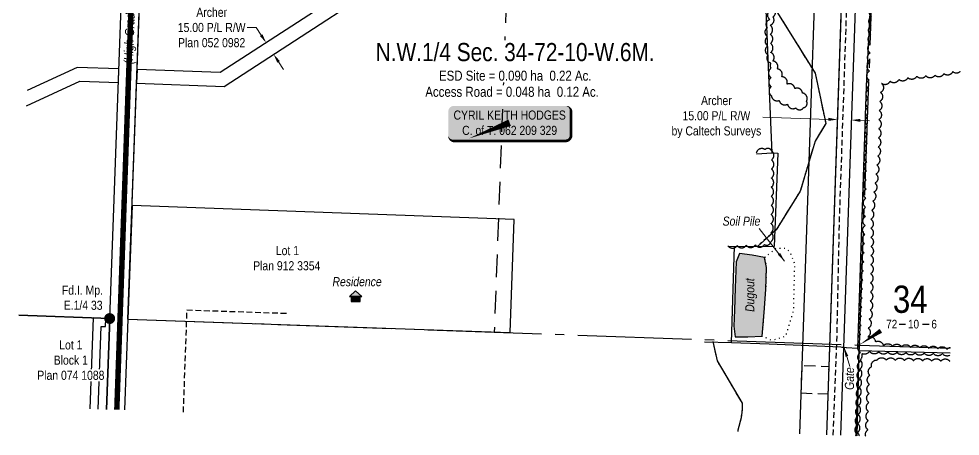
# Model space of a CAD drawing. Extents: x 342350 to 345869, y 6127530 to 6133698.
# Drawn here: x 343539 to 344574, y 6128539 to 6128998 of the extents above; entities that cross this region are included whole.
import ezdxf
from ezdxf.enums import TextEntityAlignment as Align

# ---------------------------------------------------------------- set-up
doc = ezdxf.new("R2010")
doc.units = 0
doc.header["$LTSCALE"] = 5
doc.header["$PDSIZE"] = 0.5
for name, pattern in [('0', [1, 1, 0]), ('foc-ACCESSROAD', [3.75, 2.5, -1.25]), ('foc-LSD', [8, 5, -3]), ('foc-QUARTERLINE', [33, 25, -3, 2, -3]), ('foc-TOPO', [1, 0.2, -0.8]), ('foc-TOPO-ephemeral', [6.25, 3.125, -0.625, 0.625, -0.625, 0.625, -0.625]), ('UG_PIPE', [1.875, 1.25, -0.625])]:
    doc.linetypes.add(name, pattern=pattern)
doc.layers.get('Defpoints').update_dxf_attribs({"color": 9})
for name, color, linetype in [('10', 1, 'Continuous'), ('9', 3, 'Continuous'), ('AS-FENCE', 48, 'foc-FENCE'), ('AS-OWNER', 7, 'Continuous'), ('AS-PIPE-UG', 44, 'UG_PIPE'), ('AS-POWER', 104, 'foc-POWER'), ('AS-RESIDENCE', 14, 'Continuous'), ('AS-ROADS', 254, 'Continuous'), ('C-RW', 13, 'Continuous'), ('C-SYMBOL', 7, 'Continuous'), ('C-WS', 13, 'foc-ACCESSROAD'), ('F-RW', 190, 'Continuous'), ('L-AREAREQUIRED', 7, 'Continuous'), ('L-AREAWORK', 5, 'Continuous'), ('L-MON', 1, 'Continuous'), ('L-QSEC', 8, 'foc-QUARTERLINE'), ('L-SEC', 7, 'Continuous'), ('L-SECLBL', 7, 'Continuous'), ('L-SECTION-LSD', 7, 'foc-LSD'), ('L-TITLEDB', 4, 'Continuous'), ('T-BUSH', 110, '0'), ('T-DRAW', 143, 'foc-TOPO-ephemeral'), ('T-GENERAL', 48, 'foc-TOPO'), ('T-WATER', 160, 'Continuous'), ('T-WATER-H', 133, 'Continuous'), ('T-WATER-T', 170, 'Continuous')]:
    doc.layers.add(name, color=color, linetype=linetype)
doc.layers.add('F-RW-T', color=190, linetype='Continuous', lineweight=9)
doc.layers.add('T-TEXT', color=48, linetype='Continuous', lineweight=18)
doc.styles.add('100L', font='ARIALN.TTF', dxfattribs={"height": 11})
doc.styles.add('175L', font='ARIALN.TTF', dxfattribs={"height": 20})
doc.styles.add('80', font='ARIALN.TTF', dxfattribs={"height": 10})
doc.styles.add('80CG', font='ARIALN.TTF', dxfattribs={"height": 10})
doc.styles.add('80L', font='ARIALN.TTF', dxfattribs={"height": 10})
doc.styles.add('80LS', font='ARIALNI.TTF', dxfattribs={"height": 10})
doc.styles.add('foc-LtypeFont', font='ARIALN.TTF', dxfattribs={"height": 7.35})
doc.styles.add('SIMPLEX', font='ARIALN.TTF')
doc.linetypes.add('foc-FENCE', pattern='A,10,-1,["X",foc-LtypeFont,S=0.2,R=0,X=-0.625,Y=-0.75],-1.24', length=12.24)
doc.linetypes.add('foc-POWER', pattern='A,6,-1,["P",foc-LtypeFont,S=0.2,R=0,X=-0.625,Y=-0.75],-1.24,4', length=12.24)
doc.linetypes.add('foc-TOPO-flowdirection-NOLINE', pattern='A,0,[">",foc-LtypeFont,S=0.3,R=0,X=0,Y=-0.945],-20,[">",foc-LtypeFont,S=0.3,R=0,X=0,Y=-0.945],0', length=20)
doc.dimstyles.new('Compass 5 000', dxfattribs={"dimscale": 5, "dimtxt": 9, "dimasz": 2, "dimexe": 0.2, "dimexo": 0.0625, "dimgap": 0.5, "dimtad": 0, "dimtih": 1, "dimtoh": 1, "dimzin": 0, "dimdsep": 46, "dimtxsty": '80CG', "dimcen": 0.1, "dimse1": 1, "dimse2": 1, "dimclrd": 256, "dimclrt": 256, "dimaunit": 1, "dimadec": 4, "dimazin": 0, "dimtfac": 0.06, "dimtofl": 0, "dimtmove": 0, "dimatfit": 1, "dimfxl": 0.2, "dimtolj": 1, "dimtzin": 0, "dimlwd": -1, "dimarcsym": 0})

# ---------------------------------------------------------------- blocks, each defined once
blk = doc.blocks.new('fdia')
at = {"color": 255, "const_width": 1}
blk.add_lwpolyline([(-0.5, 0, 1), (0.5, 0, 1)], format="xyb", close=True, dxfattribs=at)
blk = doc.blocks.new('Fdiaa')
blk.add_blockref('fdia', (0, 0))
blk = doc.blocks.new('fdib')
at = {"color": 1, "const_width": 1.6}
blk.add_lwpolyline([(-0.4, 0, 1), (0.4, 0, 1)], format="xyb", close=True, dxfattribs=at)
at = {"color": 1}
blk.add_circle((0, 0), 0.8, dxfattribs=at)
blk = doc.blocks.new('Fdibb')
blk.add_blockref('fdib', (0, 0))
blk = doc.blocks.new('fdicc')
for name in ['Fdibb', 'Fdiaa']:
    blk.add_blockref(name, (0, 0))
blk = doc.blocks.new('FDI')
blk.add_blockref('fdicc', (0, 0))
blk = doc.blocks.new('L-SECLBL')
at = {"layer": '9', "color": 7}
for p, q in [((-5.1, -27.8), (-12.3, -27.8)), ((20.7, -27.8), (13.5, -27.8))]:
    blk.add_line(p, q, dxfattribs=at)
at = {"layer": '10', "color": 2, "style": 'SIMPLEX'}
blk.add_attdef('SEC', text='', height=30, dxfattribs=at).set_placement((0, 0), align=Align.MIDDLE)
at = {"layer": '10', "color": 5, "style": '80L'}
blk.add_attdef('TWP', text='', height=9.5, dxfattribs=at).set_placement((-14.4, -27.4), align=Align.MIDDLE_RIGHT)
blk.add_attdef('RGE', text='', height=9.5, dxfattribs=at).set_placement((3.6, -27.4), align=Align.MIDDLE_CENTER)
blk.add_attdef('MER', text='', height=9.5, dxfattribs=at).set_placement((23.2, -27.4), align=Align.MIDDLE_LEFT)
blk = doc.blocks.new('*D479')
at = {"layer": 'Defpoints', "color": 0, "transparency": 16777216}
for p in [(343849.3, 6128996.7), (343857.5, 6128984.2), (343818.8, 6128959)]:
    blk.add_point(p, dxfattribs=at)
at = {"layer": 'F-RW-T', "transparency": 16777216}
for p, q in [((343799.8, 6128988.4), (343789.8, 6128988.4)), ((343805.2, 6128980), (343799.8, 6128988.4)), ((343824.3, 6128950.7), (343829.7, 6128942.3))]:
    blk.add_line(p, q, dxfattribs=at)
for points in [[(343806.6, 6128980.9), (343803.8, 6128979.1), (343810.7, 6128971.6)], [(343825.7, 6128951.6), (343822.9, 6128949.7), (343818.8, 6128959)]]:
    blk.add_solid(points, dxfattribs=at)
at = {"layer": 'F-RW-T', "transparency": 16777216, "insert": (343750.7, 6128988.4), "char_height": 10, "attachment_point": 5, "style": '80CG'}
blk.add_mtext('\\A1;Archer\\P15.00 P/L R/W\\PPlan 052 0982', dxfattribs=at)
blk = doc.blocks.new('*U487')
h = blk.add_hatch(color=59)
edge = h.paths.add_edge_path()
edge.add_line((-61.5, -20), (61.5, -20))
edge.add_arc((61.5, -14), 6, 270, 360)
edge.add_line((67.5, -14), (67.5, 12.5))
edge.add_arc((61.5, 12.5), 6, 0, 90)
edge.add_line((61.5, 18.5), (-61.5, 18.5))
edge.add_arc((-61.5, 12.5), 6, 90, 180)
edge.add_line((-67.5, 12.5), (-67.5, -14))
edge.add_arc((-61.5, -14), 6, 180, 270)
at = {"color": 1, "flags": 128}
blk.add_lwpolyline([(-61.5, -20, 3, 3, 0), (61.5, -20, 3, 3, 0.414214), (67.5, -14, 3, 3, 0), (67.5, 12.5, 3, 0, 0.414214), (61.5, 18.5, 0, 0, 0), (-61.5, 18.5, 0, 0, 0.414214), (-67.5, 12.5, 0, 0, 0), (-67.5, -14, 0, 3, 0.414214)], format="xyseb", close=True, dxfattribs=at)
blk.add_lwpolyline([(-44.7, -17.3, 0, 7.5, 0), (0, 0, 0, 0, 0)], format="xyseb", dxfattribs=at)
at = {"color": 1, "style": '80'}
blk.add_attdef('ENTER_TEXT_001', (-36, -5), '', height=10, dxfattribs=at)
blk = doc.blocks.new('*D492')
at = {"layer": 'Defpoints', "color": 0, "transparency": 16777216}
for p in [(344442.1, 6128974.5), (344457.1, 6128974), (344454.1, 6128886.6)]:
    blk.add_point(p, dxfattribs=at)
at = {"layer": 'F-RW-T', "transparency": 16777216}
for p, q in [((344429.1, 6128887.4), (344357, 6128889.9)), ((344464.1, 6128886.2), (344474.1, 6128885.9))]:
    blk.add_line(p, q, dxfattribs=at)
for points in [[(344429.1, 6128889.1), (344429, 6128885.8), (344439.1, 6128887.1)], [(344464.1, 6128887.9), (344464, 6128884.6), (344454.1, 6128886.6)]]:
    blk.add_solid(points, dxfattribs=at)
at = {"layer": 'F-RW-T', "transparency": 16777216, "insert": (344305.8, 6128889.9), "char_height": 10, "attachment_point": 5, "style": '80CG'}
blk.add_mtext('\\A1;Archer\\P15.00 P/L R/W\\Pby Caltech Surveys', dxfattribs=at)
blk = doc.blocks.new('res_occ')
for points in [[(0.1, 0.89), (-1.26, -0.37), (1.46, -0.37)], [(-0.9, -1.43), (1.1, -1.43), (1.1, -0.37), (-0.9, -0.37)]]:
    blk.add_hatch(color=14).paths.add_polyline_path(points)
at = {"color": 14}
for points in [[(0.1, 0.89), (-1.26, -0.37), (1.46, -0.37)], [(-0.9, -1.43), (1.1, -1.43), (1.1, -0.37), (-0.9, -0.37)]]:
    blk.add_lwpolyline(points, close=True, dxfattribs=at)

msp = doc.modelspace()

# ---------------------------------------------------------------- hatches: boundary and pattern name
at = {"layer": 'T-WATER-H'}
h = msp.add_hatch(color=256, dxfattribs=at)
h.dxf.hatch_style = 1
h.paths.add_polyline_path([(344358.345, 6128675.033), (344360.28, 6128700.15), (344361.082, 6128724.53), (344358.873, 6128735.414), (344345.188, 6128738.078), (344331.309, 6128739.671), (344327.517, 6128730.662), (344326.378, 6128702.133), (344325.876, 6128677.553), (344324.968, 6128660.045), (344326.321, 6128648.183), (344340.563, 6128648.083), (344356.162, 6128648.738)])

# ---------------------------------------------------------------- linework, layer by layer
at = {"layer": 'AS-FENCE', "flags": 128}
for points in [[(344482.09, 6129444.574), (344489.062, 6129429.962), (344495.024, 6129416.864), (344470.614, 6128923.982), (344461.045, 6128635.523), (344462.445, 6128633.562), (344460.444, 6128539.238)], [(344367.005, 6128850.423), (344364.295, 6128918.259), (344358.665, 6129052.477), (344356.246, 6129110.722)], [(344349.789, 6128849.304), (344367.005, 6128850.423), (344373.298, 6128850.223), (344369.232, 6128747.542)], [(344318.382, 6128748.063), (344369.232, 6128747.542)], [(344322.381, 6128641.482), (344325.799, 6128747.987)], [(344461.045, 6128635.523), (344448.867, 6128636.17), (344442.758, 6128636.634), (344363.89, 6128639.991), (344322.381, 6128641.482), (344292.656, 6128642.365)], [(344462.439, 6128633.301), (344562.785, 6128630.449)]]:
    msp.add_lwpolyline(points, dxfattribs=at)
at = {"layer": 'AS-FENCE', "const_width": 1, "flags": 128}
msp.add_lwpolyline([(344442.758, 6128636.634), (344448.867, 6128636.17)], dxfattribs=at)
at = {"layer": 'AS-PIPE-UG', "flags": 128}
for points in [[(344434.194, 6128540.165), (344438.374, 6128641.044), (344441.078, 6128772.75), (344450.006, 6129034.047), (344457.579, 6129220.59), (344458.242, 6129231.349), (344458.385, 6129241.194), (344456.272, 6129244.613), (344451.499, 6129245.731), (344350.392, 6129248.815), (344191.012, 6129255.083), (344105.312, 6129260.11)], [(343832.838, 6128673.736), (343723.281, 6128677.411), (343719.289, 6128565.438)]]:
    msp.add_lwpolyline(points, dxfattribs=at)
at = {"layer": 'AS-POWER', "flags": 128}
msp.add_lwpolyline([(343658.636, 6128667.593), (343688.273, 6129472.644)], dxfattribs=at)
at = {"layer": 'AS-ROADS', "flags": 128}
msp.add_lwpolyline([(343646.379, 6128568.015, 5.999, 5.999, 0), (343672.742, 6129313.585, 5.999, 5.999, 0), (343679.418, 6129482.814, 0, 0, 0)], format="xyseb", dxfattribs=at)
at = {"layer": 'C-RW', "flags": 128}
msp.add_lwpolyline([(344427.182, 6128540.413), (344457.25, 6129415.551), (343949.752, 6129433.439), (343823.648, 6129315.922), (343682.686, 6129320.891), (343681.583, 6129290.918), (343835.007, 6129285.51), (343961.111, 6129403.027), (344426.246, 6129386.632), (344397.207, 6128541.473)], dxfattribs=at)
at = {"layer": 'C-WS', "flags": 128}
msp.add_lwpolyline([(344398.752, 6128586.437), (344428.726, 6128585.377), (344429.756, 6128615.353), (344399.782, 6128616.412)], close=True, dxfattribs=at)
at = {"layer": 'F-RW', "flags": 128}
for points in [[(344427.182, 6128540.413), (344451.208, 6129239.684), (344084.101, 6129252.53), (344026.664, 6129254.52), (344029.397, 6129331.958), (344044.385, 6129331.429), (344042.181, 6129269.003), (344084.63, 6129267.518), (344466.71, 6129254.147), (344442.169, 6128539.884)], [(343547.102, 6128902.238), (343605.68, 6128929.429), (343648.092, 6128927.874), (343648.643, 6128942.858), (343602.638, 6128944.544), (343547.721, 6128919.052)], [(343625.709, 6128568.746), (343629.027, 6128659.664), (343634.03, 6128659.488), (343634.346, 6128668.48), (343620.362, 6128668.972), (343616.716, 6128569.064)]]:
    msp.add_lwpolyline(points, dxfattribs=at)
msp.add_lwpolyline([(343668.19, 6128927.118), (343764.346, 6128923.623), (344003.98, 6129079.38), (344023.363, 6129143.815), (344009.017, 6129148.138), (343991.202, 6129088.963), (343760.153, 6128938.778), (343668.742, 6128942.105)], close=True, dxfattribs=at)
at = {"layer": 'L-QSEC'}
msp.add_line((343538.621, 6128671.847), (343638.537, 6128668.333), dxfattribs=at)
at = {"layer": 'L-QSEC', "flags": 128}
for points in [[(344463.057, 6128639.186), (344492.02, 6129444.239)], [(343658.637, 6128667.622), (344463.057, 6128639.186)], [(344459.46, 6128539.272), (344463.057, 6128639.186)], [(344463.057, 6128639.186), (344562.973, 6128635.654)]]:
    msp.add_lwpolyline(points, dxfattribs=at)
at = {"layer": 'L-SEC'}
for p, q in [((343638.537, 6128668.333), (343668.174, 6129473.384)), ((343658.636, 6128667.593), (343688.273, 6129472.644)), ((343638.537, 6128668.333), (343634.903, 6128568.421)), ((343634.907, 6128568.421), (343638.537, 6128668.333)), ((343658.636, 6128667.602), (343655.003, 6128567.71))]:
    msp.add_line(p, q, dxfattribs=at)
at = {"layer": 'L-SECLBL', "flags": 128}
msp.add_lwpolyline([(344463.057, 6128639.186, 0, 4.999, 0), (344486.695, 6128654.857, 0, 0, 0)], format="xyseb", dxfattribs=at)
at = {"layer": 'L-SECTION-LSD', "flags": 128}
msp.add_lwpolyline([(344090.674, 6129458.177), (344061.537, 6128653.38)], dxfattribs=at)
at = {"layer": 'L-TITLEDB', "flags": 128}
msp.add_lwpolyline([(344078.995, 6128652.762), (344083.535, 6128777.385), (343663.243, 6128792.73), (343658.637, 6128667.622)], close=True, dxfattribs=at)
msp.add_lwpolyline([(343634.891, 6128568.421), (343638.537, 6128668.333), (343538.621, 6128671.847)], dxfattribs=at)
at = {"layer": 'T-BUSH', "flags": 128}
for points in [[(344459.065, 6128539.286, -0.09724605), (344460.759, 6128540.918, -0.52056705), (344461.138, 6128550.909, -0.52056705), (344461.516, 6128560.899, -0.52056705), (344461.895, 6128570.89, -0.52056705), (344462.274, 6128580.88, -0.52056705), (344462.653, 6128590.871, -0.52056705), (344463.032, 6128600.862, -0.52056705), (344463.411, 6128610.852, -0.52056705), (344463.79, 6128620.843, -0.52056705), (344464.168, 6128630.833, -0.52056705), (344464.031, 6128640.791, -0.52056705), (344464.449, 6128650.78, -0.52056705), (344464.866, 6128660.769, -0.52056705), (344465.283, 6128670.758, -0.52056705), (344465.7, 6128680.747, -0.52056705), (344466.117, 6128690.736, -0.52056705), (344466.536, 6128700.725, -0.52056705), (344466.955, 6128710.714, -0.52056705), (344467.374, 6128720.703, -0.52056705), (344467.793, 6128730.692, -0.52056705), (344468.213, 6128740.681, -0.52056705), (344468.632, 6128750.67, -0.52056705), (344469.051, 6128760.659, -0.52056705), (344469.412, 6128770.65, -0.52056705), (344469.654, 6128780.645, -0.52056705), (344469.896, 6128790.64, -0.52056705), (344470.138, 6128800.635, -0.52056705), (344470.38, 6128810.63, -0.52056705), (344470.622, 6128820.624, -0.52056705), (344470.864, 6128830.619, -0.52056705), (344471.106, 6128840.614, -0.52056705), (344471.349, 6128850.609, -0.52056705), (344471.591, 6128860.604, -0.52056705), (344471.833, 6128870.599, -0.52056705), (344472.075, 6128880.594, -0.52056705), (344472.317, 6128890.589, -0.52056705), (344472.559, 6128900.583, -0.52056705), (344472.903, 6128910.575, -0.52056705), (344473.287, 6128920.566, -0.52056705), (344473.67, 6128930.556, -0.52056705), (344474.054, 6128940.546, -0.52056705), (344474.438, 6128950.537, -0.52056705), (344474.822, 6128960.527, -0.52056705), (344475.205, 6128970.518, -0.52056705), (344475.589, 6128980.508, -0.52056705), (344475.973, 6128990.499, -0.52056705), (344476.357, 6129000.489, -0.52056705), (344476.74, 6129010.479, -0.52056705), (344477.124, 6129020.47, -0.52056705), (344477.508, 6129030.46, -0.52056705), (344477.885, 6129040.451, -0.52056705), (344478.261, 6129050.442, -0.52056705), (344478.637, 6129060.432, -0.52056705), (344479.013, 6129070.423, -0.52056705), (344479.389, 6129080.414, -0.52056705), (344479.765, 6129090.405, -0.52056705), (344480.141, 6129100.395, -0.52056705), (344480.517, 6129110.386, -0.52056705), (344480.893, 6129120.377, -0.52056705), (344481.269, 6129130.368, -0.52056705), (344481.645, 6129140.358, -0.52056705), (344482.021, 6129150.349, -0.52056705), (344482.397, 6129160.34, -0.52056705), (344482.773, 6129170.33, -0.52056705), (344483.149, 6129180.321, -0.52056705), (344483.525, 6129190.312, -0.52056705), (344483.901, 6129200.303, -0.52056705), (344484.277, 6129210.293, -0.52056705), (344484.653, 6129220.284, -0.52056705), (344485.028, 6129230.275, -0.52056705), (344485.404, 6129240.266, -0.52056705), (344482.836, 6129249.082, -0.52056705), (344483.7, 6129259.042, -0.52056705), (344484.563, 6129269.003, -0.52056705), (344485.427, 6129278.963, -0.52056705), (344486.29, 6129288.924, -0.52056705), (344487.154, 6129298.884, -0.52056705), (344488.017, 6129308.844, -0.52056705), (344488.88, 6129318.805, -0.52056705), (344489.692, 6129328.769, -0.52056705), (344490.36, 6129338.745, -0.52056705), (344491.029, 6129348.72, -0.52056705), (344491.697, 6129358.696, -0.52056705), (344492.366, 6129368.671, -0.52056705), (344493.035, 6129378.646, -0.52056705), (344493.703, 6129388.622, -0.52056705), (344494.372, 6129398.597, -0.52056705), (344495.04, 6129408.573, -0.52056705), (344495.462, 6129418.555, -0.52056705), (344495.5, 6129425.483)], [(344365.96, 6128943.598, -0.23954953), (344365.831, 6128949.127, -0.52056705), (344362.612, 6128958.225, -0.52056705), (344362.394, 6128968.22, -0.52056705), (344362.175, 6128978.215, -0.52056705), (344361.957, 6128988.211, -0.52056705), (344364.492, 6128997.415, -0.52056705), (344365.111, 6129007.206, -0.52056705), (344365.029, 6129017.203, -0.52056705), (344364.947, 6129027.201, -0.52056705), (344364.865, 6129037.198, -0.52056705), (344364.783, 6129047.196, -0.52056705), (344364.827, 6129057.193, -0.52056705), (344365.02, 6129067.188, -0.52056705), (344365.213, 6129077.184, -0.52056705), (344364.911, 6129087.139, -0.52056705), (344363.058, 6129096.964, -0.52056705), (344361.206, 6129106.788, -0.52056705), (344360.013, 6129116.703, -0.52056705), (344359.163, 6129126.665, -0.52056705), (344358.313, 6129136.626, -0.52056705), (344357.463, 6129146.588, -0.52056705), (344356.612, 6129156.55, -0.52056705), (344355.762, 6129166.511, -0.52056705), (344355.046, 6129176.477, -0.52056705), (344355.258, 6129186.472, -0.52056705), (344355.471, 6129196.468, -0.52056705), (344355.684, 6129206.464, -0.52056705), (344356.246, 6129216.442, -0.52056705), (344356.674, 6129222.066)], [(344365.631, 6128943.371, 0.52056705), (344365.893, 6128933.377, 0.52056705), (344366.155, 6128923.382, 0.52056705), (344366.417, 6128913.388, 0.52056705), (344374.927, 6128908.264, 0.52056705), (344384.02, 6128904.109, 0.52056705), (344393.114, 6128899.955, 0.52056705), (344401.766, 6128900.36, 0.52056705), (344404.93, 6128907.425, 0.52056705), (344400.502, 6128916.389, 0.52056705), (344392.011, 6128921.221, 0.52056705), (344383.45, 6128926.062, 0.52056705), (344377.719, 6128934.254, 0.52056705), (344372.763, 6128942.934, 0.52056705), (344367.856, 6128951.644, 0.52056705), (344365.551, 6128961.023, 0.52056705), (344365.333, 6128971.018, 0.52056705), (344365.114, 6128981.013, 0.52056705), (344364.896, 6128991.009, 0.52056705), (344368.17, 6129000.011, 0.52056705), (344368.088, 6129010.008, 0.52056705), (344368.006, 6129020.006, 0.52056705), (344367.924, 6129030.003, 0.52056705), (344367.842, 6129040.001, 0.52056705), (344367.76, 6129049.998, 0.52056705), (344367.881, 6129059.995, 0.52056705), (344368.074, 6129069.99, 0.52056705), (344368.267, 6129079.986, 0.52056705), (344367.443, 6129089.897, 0.52056705), (344365.591, 6129099.722, 0.52056705), (344363.739, 6129109.547, 0.52056705), (344362.785, 6129119.494, 0.52056705), (344361.935, 6129129.456, 0.52056705), (344361.085, 6129139.417, 0.52056705), (344360.235, 6129149.379, 0.52056705), (344359.384, 6129159.341, 0.52056705), (344358.534, 6129169.302, 0.52056705), (344358.105, 6129179.277, 0.52056705), (344358.318, 6129189.273, 0.52056705), (344358.531, 6129199.268, 0.52056705), (344358.743, 6129209.264, 0.52056705), (344359.665, 6129221.838, 0.52056705)], [(344573.917, 6128939.866, -0.38713625), (344565.699, 6128939.874, -0.52056705), (344555.942, 6128937.69, -0.52056705), (344546.138, 6128935.861, -0.52056705), (344536.152, 6128935.39, -0.52056705), (344526.165, 6128934.918, -0.52056705), (344516.332, 6128933.171, -0.52056705), (344506.518, 6128931.263, -0.52056705), (344496.703, 6128929.356, -0.52056705), (344487.45, 6128926.938, -0.52056705), (344486.468, 6128916.988, -0.52056705), (344485.487, 6128907.039, -0.52056705), (344484.845, 6128897.068, -0.52056705), (344484.584, 6128887.074, -0.52056705), (344484.324, 6128877.079, -0.52056705), (344484.064, 6128867.085, -0.52056705), (344483.803, 6128857.09, -0.52056705), (344483.341, 6128847.109, -0.52056705), (344482.34, 6128837.161, -0.52056705), (344481.339, 6128827.214, -0.52056705), (344480.283, 6128817.272, -0.52056705), (344479.069, 6128807.348, -0.52056705), (344477.855, 6128797.425, -0.52056705), (344476.641, 6128787.501, -0.52056705), (344475.678, 6128777.563, -0.52056705), (344475.749, 6128767.565, -0.52056705), (344475.82, 6128757.567, -0.52056705), (344475.891, 6128747.57, -0.52056705), (344475.834, 6128737.573, -0.52056705), (344475.676, 6128727.576, -0.52056705), (344475.519, 6128717.58, -0.52056705), (344475.361, 6128707.583, -0.52056705), (344475.203, 6128697.587, -0.52056705), (344475.046, 6128687.59, -0.52056705), (344474.888, 6128677.594, -0.52056705), (344473.997, 6128667.646, -0.52056705), (344472.82, 6128657.718, -0.52056705), (344472.262, 6128648.082, -0.52056705), (344480.685, 6128642.698, -0.52056705), (344489.429, 6128638.303, -0.52056705), (344499.411, 6128637.747, -0.52056705), (344509.394, 6128637.191, -0.52056705), (344519.376, 6128636.635, -0.52056705), (344529.358, 6128636.079, -0.52056705), (344539.341, 6128635.523, -0.52056705), (344549.323, 6128634.967, -0.52056705), (344559.305, 6128634.411, -0.18303426), (344563.008, 6128636.642)], [(344318.691, 6128748.178, 0.52056705), (344328.683, 6128748.532, 0.52056705), (344338.674, 6128748.887, 0.52056705), (344348.666, 6128749.241, 0.52056705), (344358.657, 6128749.595, 0.52056705), (344365.704, 6128752.814, 0.52056705), (344365.784, 6128762.812, 0.52056705), (344365.864, 6128772.809, 0.52056705), (344365.944, 6128782.807, 0.52056705), (344366.024, 6128792.804, 0.52056705), (344366.104, 6128802.802, 0.52056705), (344366.184, 6128812.799, 0.52056705), (344366.265, 6128822.797, 0.52056705), (344366.345, 6128832.794, 0.52056705), (344366.425, 6128842.792, 0.52056705), (344366.505, 6128852.789, 0.52056705), (344359.228, 6128854.208, 0.52056705), (344349.73, 6128850.742, 0.52056705)], [(344562.697, 6128627.995, -0.40656269), (344554.379, 6128629.823, -0.52056705), (344544.385, 6128630.11, -0.52056705), (344534.392, 6128630.396, -0.52056705), (344524.398, 6128630.683, -0.52056705), (344514.404, 6128630.97, -0.52056705), (344504.411, 6128631.256, -0.52056705), (344494.417, 6128631.543, -0.52056705), (344484.423, 6128631.829, -0.52056705), (344474.429, 6128632.116, -0.35258767), (344465.878, 6128629.641)], [(344470.044, 6128538.898, -0.33824049), (344472.519, 6128545.881, -0.52056705), (344472.848, 6128555.874, -0.52056705), (344473.178, 6128565.866, -0.52056705), (344473.507, 6128575.859, -0.52056705), (344473.837, 6128585.851, -0.52056705), (344474.166, 6128595.843, -0.52056705), (344474.496, 6128605.836, -0.52056705), (344476.444, 6128615.286, -0.52056705), (344482.595, 6128622.676, -0.52056705), (344492.591, 6128622.484, -0.52056705), (344502.587, 6128622.293, -0.52056705), (344512.583, 6128622.101, -0.52056705), (344522.579, 6128621.91, -0.52056705), (344532.575, 6128621.718, -0.52056705), (344542.571, 6128621.527, -0.52056705), (344552.567, 6128621.335, -0.51088288), (344562.456, 6128621.297, -0.51088288)], [(344463.115, 6128539.143, 0.18096887), (344460.828, 6128542.758, 0.52056705), (344461.207, 6128552.749, 0.52056705), (344461.586, 6128562.739, 0.52056705), (344461.965, 6128572.73, 0.52056705), (344462.344, 6128582.721, 0.52056705), (344462.723, 6128592.711, 0.52056705), (344463.102, 6128602.702, 0.52056705), (344463.48, 6128612.692, 0.52056705), (344463.859, 6128622.683)]]:
    msp.add_lwpolyline(points, format="xyb", dxfattribs=at)
at = {"layer": 'T-BUSH'}
msp.add_arc((344459.747, 6128627.649), 6.448, 309.633922, 18.002815, dxfattribs=at)
at = {"layer": 'T-DRAW', "flags": 128}
for points in [[(344353.878, 6129450.311), (344352.585, 6129438.69), (344353.932, 6129426.844), (344354.155, 6129421.413), (344346.339, 6129347.065), (344343.274, 6129325.502), (344345.643, 6129310.489), (344366.966, 6129232.711), (344368.169, 6129183.169), (344390.521, 6129148.174), (344380.499, 6129090.494), (344372.222, 6129057.331), (344373.139, 6129004.686), (344414.457, 6128938.049), (344426.008, 6128882.746), (344414.384, 6128863.289), (344397.94, 6128808.401), (344371.569, 6128766.054), (344350.843, 6128747.665)], [(344301.843, 6128642.982), (344306.494, 6128621.881), (344334.047, 6128575.231), (344334.197, 6128568.416), (344332.895, 6128559.212), (344329.412, 6128545.653), (344329.504, 6128543.866)]]:
    msp.add_lwpolyline(points, dxfattribs=at)
at = {"layer": 'T-DRAW', "linetype": 'foc-TOPO-flowdirection-NOLINE', "flags": 128}
for points in [[(344353.878, 6129450.311), (344352.585, 6129438.69), (344353.932, 6129426.844), (344354.155, 6129421.413), (344346.339, 6129347.065), (344343.274, 6129325.502), (344345.643, 6129310.489), (344366.966, 6129232.711), (344368.169, 6129183.169), (344390.521, 6129148.174), (344380.499, 6129090.494), (344372.222, 6129057.331), (344373.139, 6129004.686), (344414.457, 6128938.049), (344426.008, 6128882.746), (344414.384, 6128863.289), (344397.94, 6128808.401), (344371.569, 6128766.054), (344350.843, 6128747.665)], [(344301.843, 6128642.982), (344306.494, 6128621.881), (344334.047, 6128575.231), (344334.197, 6128568.416), (344332.895, 6128559.212), (344329.412, 6128545.653), (344329.504, 6128543.866)]]:
    msp.add_lwpolyline(points, dxfattribs=at)
at = {"layer": 'T-GENERAL', "flags": 128}
msp.add_lwpolyline([(344358.873, 6128735.414), (344371.459, 6128745.72), (344382.365, 6128745.62), (344386.845, 6128741.443), (344391.701, 6128728.912), (344390.399, 6128677.02), (344381.742, 6128648.654), (344366.844, 6128644.099), (344356.241, 6128648.76), (344358.345, 6128675.033), (344360.28, 6128700.15), (344361.082, 6128724.53)], close=True, dxfattribs=at)
at = {"layer": 'T-WATER', "flags": 128}
msp.add_lwpolyline([(344358.345, 6128675.033), (344360.28, 6128700.15), (344361.082, 6128724.53), (344358.873, 6128735.414), (344345.188, 6128738.078), (344331.309, 6128739.671), (344327.517, 6128730.662), (344326.378, 6128702.133), (344325.876, 6128677.553), (344324.968, 6128660.045), (344326.321, 6128648.183), (344340.563, 6128648.083), (344356.162, 6128648.738)], close=True, dxfattribs=at)

# ---------------------------------------------------------------- block references
at = {"layer": 'AS-OWNER'}
ref = msp.add_blockref('*U487', (344078.434, 6128883.701), dxfattribs=at)
ref.add_attrib('ENTER_TEXT_001', 'CYRIL KEITH HODGES', (344016.718, 6128887.119), dxfattribs={"layer": '0', "color": 1, "height": 10, "style": '80'})
ref.add_attrib('ENTER_TEXT_002', 'C. of T. 062 209 329', (344026.19, 6128870.275), dxfattribs={"layer": '0', "color": 1, "height": 10, "style": '80'})
at = {"layer": 'AS-RESIDENCE', "xscale": 4.998900549999936, "yscale": 4.998900549999936, "zscale": 4.998900549999936}
msp.add_blockref('res_occ', (343908.513, 6128694.317), dxfattribs=at)
at = {"layer": 'L-MON'}
for xscale, yscale, zscale in [(4.999999999999899, 4.999999999999899, 4.999999999999899), (4.999999999999909, 4.999999999999909, 4.999999999999909)]:
    msp.add_blockref('FDI', (343638.537, 6128668.333), dxfattribs=dict(at, xscale=xscale, yscale=yscale, zscale=zscale))
at = {"layer": 'L-SECLBL', "xscale": 0.99978011, "yscale": 0.99978011, "zscale": 0.99978011}
msp.add_blockref('L-SECLBL', (344519.039, 6128689.568), dxfattribs=at).add_auto_attribs({'SEC': '34', 'TWP': '72', 'RGE': '10', 'MER': '6'})

# ---------------------------------------------------------------- texts
at = {"layer": 'AS-RESIDENCE', "insert": (343883.573, 6128713.832), "char_height": 9.9978, "attachment_point": 1, "style": '80L'}
msp.add_mtext_dynamic_manual_height_columns('{\\fArial Narrow|b0|i1|c0|p34;Residence}', width=34.11404, gutter_width=49.989, heights=[0], dxfattribs=at)
at = {"layer": 'L-MON', "insert": (343584.93, 6128704.601), "char_height": 9.9978, "attachment_point": 1, "style": '80L'}
msp.add_mtext_dynamic_manual_height_columns('\\pi1.07131;Fd.I. Mp.\\P\\pi3.11043;E.1/4 33', width=44.3292, gutter_width=50, heights=[0], dxfattribs=at)
at = {"layer": 'L-TITLEDB', "linetype": 'Continuous', "style": '80L'}
for s, p in [('Lot 1', (343583.057, 6128634.285)), ('Block 1', (343577.001, 6128617.581))]:
    msp.add_text(s, height=9.9978, dxfattribs=at).set_placement(p)
at = {"layer": 'L-TITLEDB', "insert": (343795.864, 6128748.022), "char_height": 9.9978, "attachment_point": 1, "style": '80L'}
msp.add_mtext_dynamic_manual_height_columns('\\pi25.43663;Lot 1\\P\\pi0.48986;Plan 912 3354', width=73.41264, gutter_width=49.989, heights=[0], dxfattribs=at)
at = {"layer": 'T-TEXT', "style": '80LS'}
msp.add_text('(High Grade Gravel)', height=9.9978, rotation=87.891676, dxfattribs=at).set_placement((343660.969, 6128999.715), align=Align.MIDDLE_CENTER)
at = {"layer": 'T-TEXT', "insert": (344312.713, 6128780.438), "char_height": 10, "attachment_point": 1, "style": '80L'}
msp.add_mtext_dynamic_manual_height_columns('{\\fArial Narrow|b0|i1|c0|p34;Soil Pile}', width=41.19823, gutter_width=50, heights=[0], dxfattribs=at)
at = {"layer": 'T-TEXT', "insert": (344447.152, 6128589.838), "char_height": 9.9978, "attachment_point": 1, "rotation": 90, "style": '80L'}
msp.add_mtext_dynamic_manual_height_columns('{\\fArial Narrow|b0|i1|c0|p34;Gate}', width=13.36475, gutter_width=50, heights=[0], dxfattribs=at)
at = {"layer": 'T-WATER-T', "insert": (344337.57, 6128675.635), "char_height": 10, "attachment_point": 1, "rotation": 90, "style": '80L'}
msp.add_mtext_dynamic_manual_height_columns('{\\fArial Narrow|b0|i1|c0|p34;Dugout}', width=19.26649, gutter_width=50, heights=[0], dxfattribs=at)

# ---------------------------------------------------------------- dimensions: what is measured, and where the dimension line sits
at = {"layer": 'F-RW-T'}
for base, p1, p2, angle, text, picture, middle in [((343818.834, 6128959.039), (343849.334, 6128996.747), (343857.506, 6128984.175), 303.023044, 'Archer\\P15.00 P/L R/W\\PPlan 052 0982', '*D479', (343750.677, 6128988.38)), ((344454.071, 6128886.567), (344442.087, 6128974.509), (344457.075, 6128973.994), 358.032617, 'Archer\\P15.00 P/L R/W\\Pby Caltech Surveys', '*D492', (344305.773, 6128889.9))]:
    dim = msp.add_linear_dim(base=base, p1=p1, p2=p2, angle=angle, text=text, dimstyle='Compass 5 000', dxfattribs=at)
    dim.commit()
    dim.dimension.update_dxf_attribs({"geometry": picture, "text_midpoint": middle, "dimtype": 161})

# ---------------------------------------------------------------- leaders
at = {"layer": 'T-TEXT'}
for points in [[(344380.779, 6128731.548), (344352.996, 6128767.311)], [(344446.409, 6128636.357), (344452.659, 6128615.525)]]:
    msp.add_leader(points, dimstyle='Compass 5 000', dxfattribs=at)

# ---------------------------------------------------------------- next in the draw order: texts
at = {"layer": 'C-SYMBOL', "color": 3, "linetype": 'Continuous', "insert": (344084.507, 6128971.413), "char_height": 19.9956, "width": 308.34242, "attachment_point": 2, "style": '175L', "bg_fill": 3, "box_fill_scale": 1.15, "bg_fill_color": 256, "bg_fill_true_color": 256, "bg_fill_transparency": 0}
msp.add_mtext('N.W.1/4 Sec. 34-72-10-W.6M.', dxfattribs=at)
at = {"layer": 'L-AREAWORK', "color": 5, "linetype": 'Continuous', "insert": (344081.092, 6128923.224), "char_height": 10.99758, "width": 191.85179, "attachment_point": 2, "style": '100L', "bg_fill": 3, "box_fill_scale": 1.15, "bg_fill_color": 256, "bg_fill_true_color": 256, "bg_fill_transparency": 0}
msp.add_mtext('Access Road = 0.048 ha  0.12 Ac.', dxfattribs=at)
at = {"layer": 'L-TITLEDB', "linetype": 'Continuous', "insert": (343558.905, 6128610.875), "char_height": 9.9978, "width": 74.2481, "attachment_point": 1, "style": '80L', "bg_fill": 3, "box_fill_scale": 1.15, "bg_fill_color": 256, "bg_fill_true_color": 256, "bg_fill_transparency": 0}
msp.add_mtext('Plan 074 1088', dxfattribs=at)

# ---------------------------------------------------------------- next in the draw order: texts
at = {"layer": 'L-AREAREQUIRED', "color": 5, "linetype": 'Continuous', "insert": (343984.111, 6128940.943), "char_height": 10.99758, "width": 198.88593, "attachment_point": 1, "style": '100L', "bg_fill": 3, "box_fill_scale": 1.15, "bg_fill_color": 256, "bg_fill_true_color": 256, "bg_fill_transparency": 0}
msp.add_mtext('\\pi16.60102;ESD Site = 0.090 ha  0.22 Ac.', dxfattribs=at)

doc.saveas('drawing.dxf')
